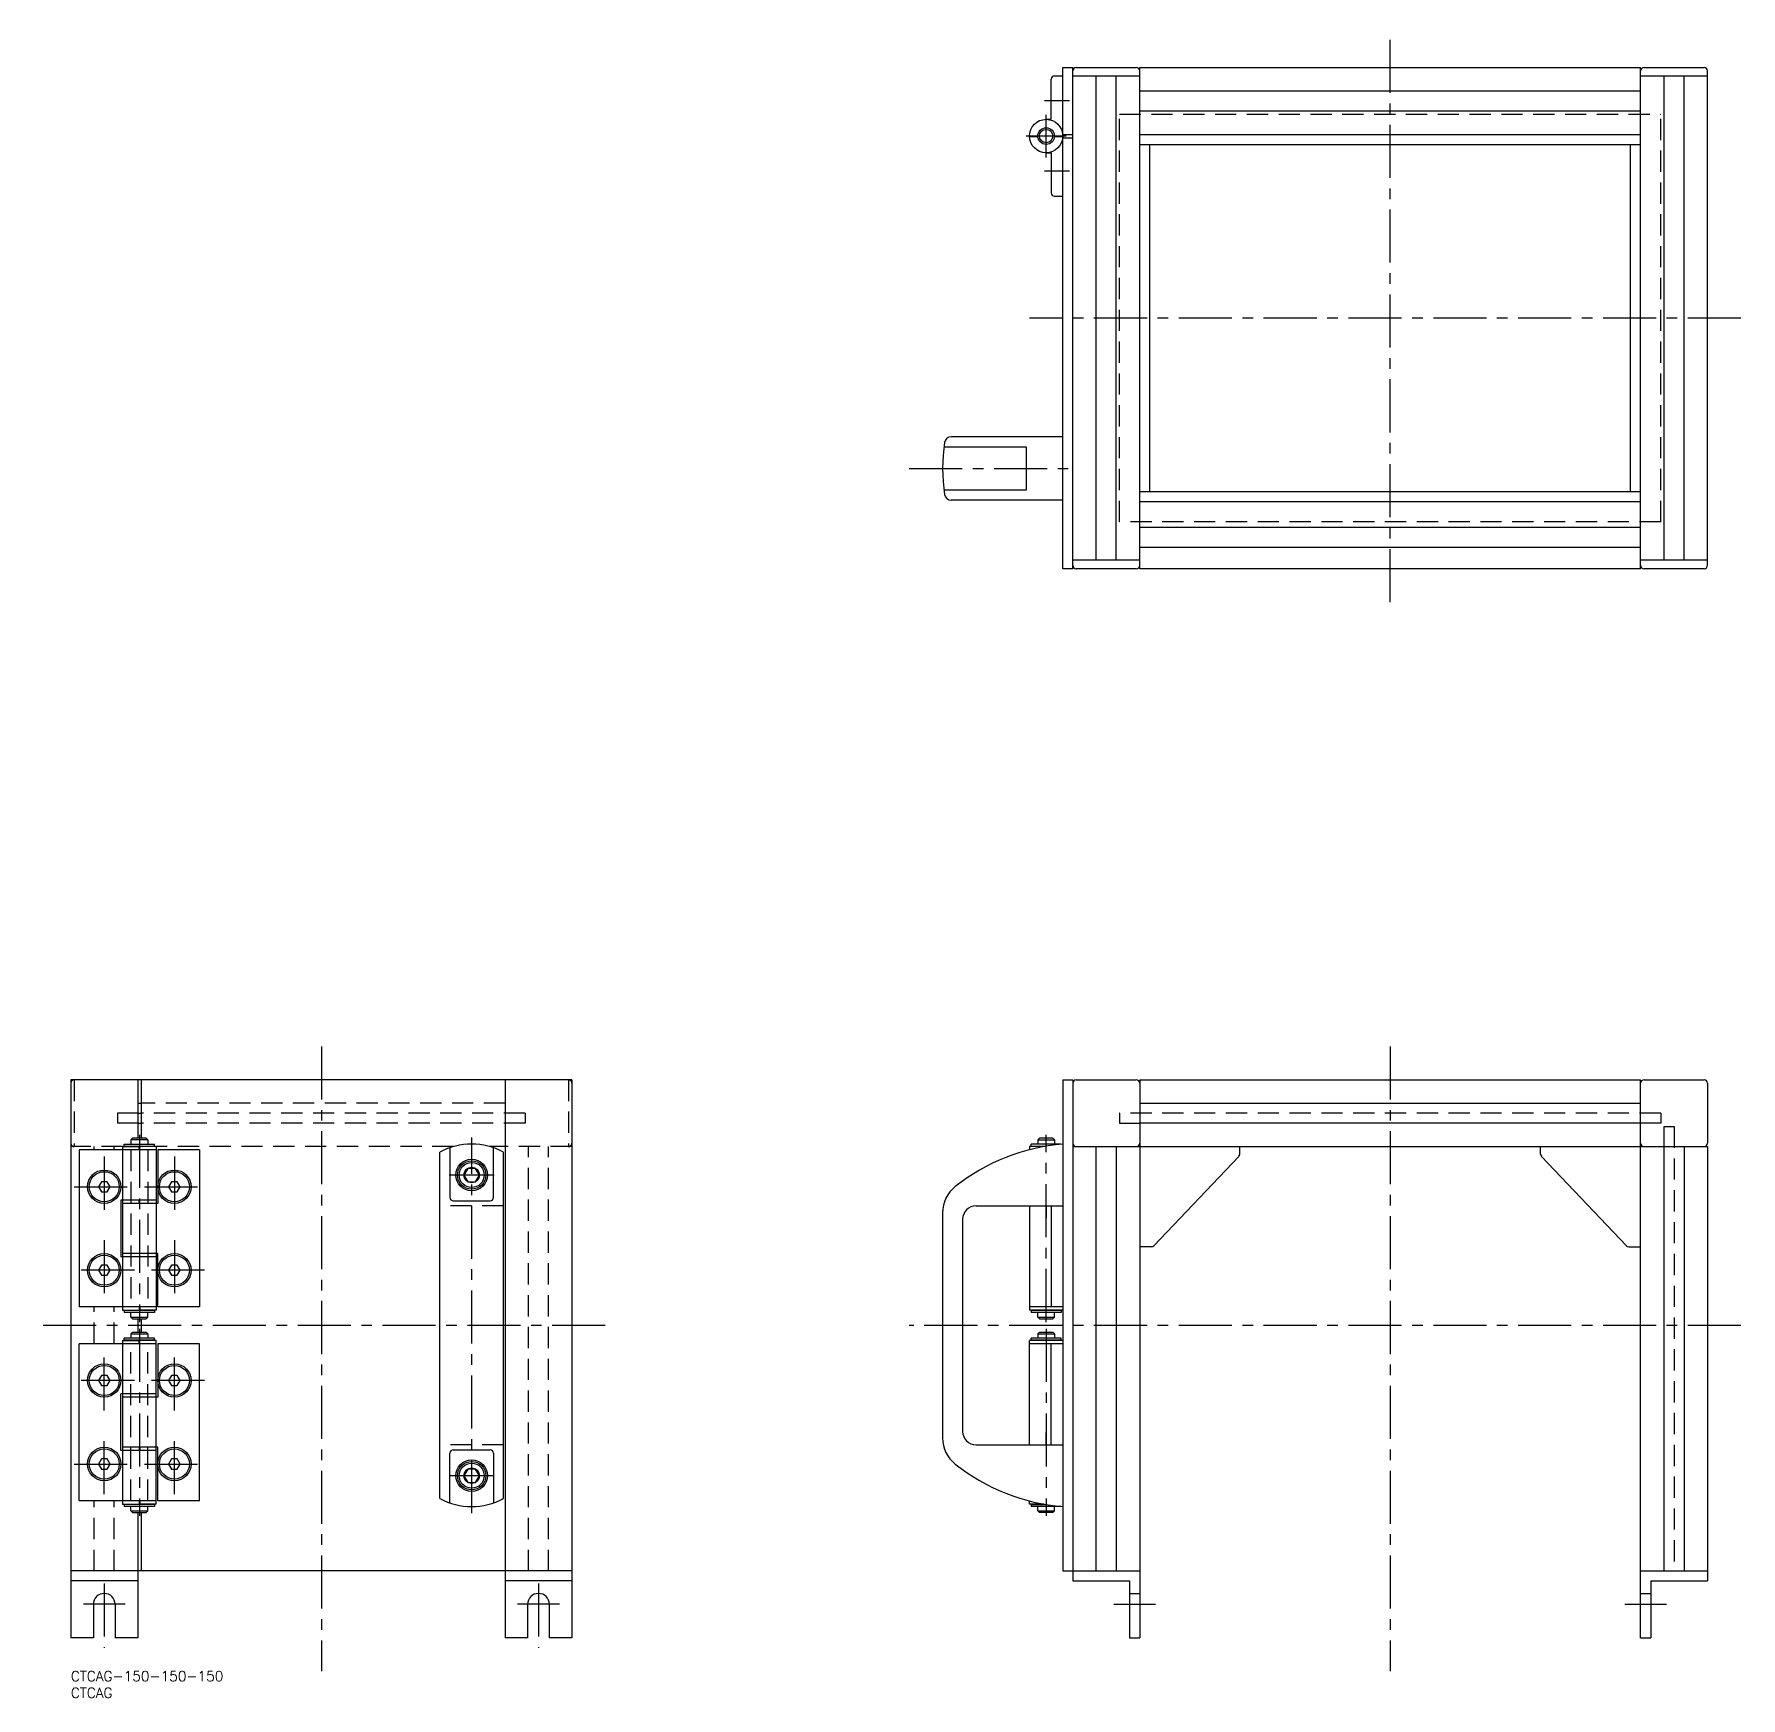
# Model space of a CAD drawing. Extents: x -11 to 500, y -8 to 490.
import ezdxf

# ---------------------------------------------------------------- set-up
doc = ezdxf.new("R2010")
doc.units = 0
doc.header["$LTSCALE"] = 0.5
doc.linetypes.add('CENTER', pattern=[50.8, 31.75, -6.35, 6.35, -6.35])
doc.linetypes.add('DASHED', pattern=[19.05, 12.7, -6.35])
for name, color, linetype in [('MSM_CENTER', 1, 'CENTER'), ('MSM_CONTINUOUS', 7, 'CONTINUOUS'), ('MSM_DASHED', 4, 'DASHED'), ('MSM_PART_NUMBER', 7, 'CONTINUOUS')]:
    doc.layers.add(name, color=color, linetype=linetype)
doc.styles.get("Standard").update_dxf_attribs({"font": 'txt.shx', "height": 5, "bigfont": 'bigfont.shx'})

# ---------------------------------------------------------------- blocks, each defined once
blk = doc.blocks.new('*U13')
at = {"layer": 'MSM_PART_NUMBER'}
blk.add_text('CTCAG-150-150-150', height=3, dxfattribs=at).set_placement((0, -3))
blk = doc.blocks.new('*U14')
at = {"layer": 'MSM_PART_NUMBER'}
blk.add_text('CTCAG', height=3, dxfattribs=at).set_placement((0, -8))

msp = doc.modelspace()

# ---------------------------------------------------------------- linework, layer by layer
at = {"layer": 'MSM_CENTER'}
for p, q in [((395, 320), (395, 490)), ((299, 470), (291.5, 470)), ((292, 453.11), (292, 465.89)), ((298, 459.5), (286, 459.5)), ((299, 449), (291.5, 449)), ((500, 405), (287, 405)), ((251, 360), (301, 360)), ((75, 187), (75, 0)), ((395, 187), (395, 0)), ((20.5, 160.5), (20.5, 104.5)), ((120, 47.25), (120, 159.75)), ((292, 104.5), (292, 160.5)), ((10, 154), (10, 136)), ((31, 154), (31, 136)), ((126.75, 148.5), (113.25, 148.5)), ((1, 145), (19, 145)), ((22, 145), (40, 145)), ((292, 139.25), (292, 135.62)), ((10, 129), (10, 111)), ((31, 129), (31, 111)), ((19, 120), (1, 120)), ((40, 120), (22, 120)), ((160, 103.5), (-11, 103.5)), ((20.5, 102.5), (20.5, 46.5)), ((500, 103.5), (251, 103.5)), ((292, 102.5), (292, 46.5)), ((10, 78), (10, 96)), ((31, 78), (31, 96)), ((19, 87), (1, 87)), ((40, 87), (22, 87)), ((10, 53), (10, 71)), ((31, 53), (31, 71)), ((292, 67.75), (292, 71.38)), ((1, 62), (19, 62)), ((22, 62), (40, 62)), ((126.75, 58.5), (113.25, 58.5)), ((10, 26.25), (10, 7)), ((140, 26.25), (140, 7)), ((16.25, 20), (3.75, 20)), ((146.25, 20), (133.75, 20)), ((312.25, 20), (324.75, 20)), ((465.25, 20), (477.75, 20))]:
    msp.add_line(p, q, dxfattribs=at)
at = {"layer": 'MSM_CONTINUOUS'}
for p, q in [((293.5, 464.5), (293.5, 476.5)), ((294.5, 477.5), (297, 477.5)), ((297, 480), (300, 480)), ((297, 330), (297, 480)), ((300, 330), (300, 480)), ((300, 477.5), (320, 477.5)), ((301, 480), (319, 480)), ((307, 332.5), (307, 477.5)), ((313, 332.5), (313, 477.5)), ((320, 330), (320, 480)), ((320, 480), (470, 480)), ((470, 330), (470, 480)), ((470, 477.5), (490, 477.5)), ((471, 480), (489, 480)), ((477, 332.5), (477, 477.5)), ((483, 332.5), (483, 477.5)), ((490, 331), (490, 479)), ((320, 473), (470, 473)), ((320, 467), (470, 467)), ((292, 464.5), (293.5, 464.5)), ((297, 460), (300, 460)), ((320, 460), (470, 460)), ((287, 459.6), (289.5, 459.6)), ((287, 459.4), (289.5, 459.4)), ((294.5, 459.6), (297, 459.6)), ((294.5, 459.4), (297, 459.4)), ((297, 459), (300, 459)), ((320, 457), (470, 457)), ((323, 353), (323, 457)), ((467, 353), (467, 457)), ((292, 454.5), (293.5, 454.5)), ((293.5, 454.5), (293.5, 442.5)), ((294.5, 441.5), (297, 441.5)), ((297, 369.5), (263.59, 369.5)), ((261.42, 366.5), (286, 366.5)), ((286, 366.5), (286, 353.5)), ((286, 353.5), (261.42, 353.5)), ((470, 353), (320, 353)), ((297, 350.5), (263.59, 350.5)), ((470, 350), (320, 350)), ((470, 342.32), (320, 342.32)), ((320, 332.5), (300, 332.5)), ((470, 336.32), (320, 336.32)), ((490, 332.5), (470, 332.5)), ((300, 330), (297, 330)), ((319, 330), (301, 330)), ((470, 330), (320, 330)), ((489, 330), (471, 330)), ((0, 177), (0, 10)), ((150, 177), (0, 177)), ((20, 177), (20, 159.5)), ((21, 177), (21, 159.5)), ((130, 177), (130, 30)), ((150, 177), (150, 10)), ((297, 177), (300, 177)), ((297, 177), (297, 30)), ((300, 177), (300, 27)), ((301, 177), (319, 177)), ((320, 177), (320, 10)), ((320, 177), (470, 177)), ((470, 10), (470, 177)), ((471, 177), (489, 177)), ((490, 176), (490, 158)), ((20, 170), (21, 170)), ((320, 170), (470, 170)), ((20, 167), (21, 167)), ((20, 164), (21, 164)), ((470, 164), (320, 164)), ((18.5, 159.5), (18, 159)), ((23, 159), (18, 159)), ((18, 159), (18, 157.7)), ((22.5, 159.5), (18.5, 159.5)), ((22.5, 159.5), (23, 159)), ((23, 159), (23, 157.7)), ((290, 159.5), (289.5, 159)), ((289.5, 159), (294.5, 159)), ((289.5, 159), (289.5, 157.7)), ((294, 159.5), (290, 159.5)), ((294, 159.5), (294.5, 159)), ((294.5, 159), (294.5, 157.7)), ((25.5, 156), (2.5, 156)), ((2.5, 156), (2.5, 109)), ((15.5, 157), (20.4, 157)), ((15.5, 157), (15.5, 108)), ((16, 157.7), (25, 157.7)), ((16, 157.1), (16, 157.7)), ((16, 157.1), (25, 157.1)), ((18, 157.1), (18, 157)), ((20, 157), (21, 157)), ((20.4, 156), (20.4, 157)), ((25.5, 157), (20.6, 157)), ((20.6, 156), (20.6, 157)), ((23, 157.1), (23, 157)), ((25, 157.1), (25, 157.7)), ((25.5, 157), (25.5, 108)), ((26, 156), (26, 140)), ((38.5, 156), (26, 156)), ((38.5, 156), (38.5, 109)), ((110.5, 51.65), (110.5, 155.35)), ((113.5, 156.66), (113.5, 141.75)), ((126.5, 141.75), (126.5, 156.66)), ((129.5, 51.65), (129.5, 155.35)), ((287, 157), (287, 156.05)), ((291.32, 157), (287, 157)), ((296.43, 157.7), (287.5, 157.7)), ((287.5, 157.1), (287.5, 157.7)), ((287.5, 157.1), (291.89, 157.1)), ((289.5, 157.1), (289.5, 157)), ((300, 157), (490, 157)), ((300, 156), (300, 27)), ((307, 30), (307, 157)), ((313, 157), (313, 30)), ((324.23, 127.31), (349.72, 154.09)), ((350, 154.79), (350, 157)), ((440, 154.79), (440, 157)), ((465.77, 127.31), (440.28, 154.09)), ((477, 30), (477, 157)), ((483, 157), (483, 30)), ((490, 157), (490, 27)), ((118.85, 150.5), (117.69, 148.5)), ((117.69, 148.5), (118.85, 146.5)), ((121.15, 150.5), (118.85, 150.5)), ((122.31, 148.5), (121.15, 150.5)), ((121.15, 146.5), (122.31, 148.5)), ((9.13, 146.5), (8.27, 145)), ((8.27, 145), (9.13, 143.5)), ((10.87, 146.5), (9.13, 146.5)), ((9.13, 143.5), (10.87, 143.5)), ((11.73, 145), (10.87, 146.5)), ((10.87, 143.5), (11.73, 145)), ((30.13, 146.5), (29.27, 145)), ((29.27, 145), (30.13, 143.5)), ((31.87, 146.5), (30.13, 146.5)), ((30.13, 143.5), (31.87, 143.5)), ((32.73, 145), (31.87, 146.5)), ((31.87, 143.5), (32.73, 145)), ((118.85, 146.5), (121.15, 146.5)), ((25.5, 141), (15, 141)), ((15, 141), (15, 124)), ((26, 140), (15.5, 140)), ((20.4, 140), (20.4, 141)), ((20.6, 140), (20.6, 141)), ((114.5, 140.75), (125.5, 140.75)), ((271, 139.25), (297, 139.25)), ((287, 139.25), (287, 108)), ((293.5, 139.25), (293.5, 109)), ((261, 137.19), (261, 69.81)), ((267, 135.25), (267, 71.75)), ((25.5, 124), (15, 124)), ((26, 125), (15.5, 125)), ((26, 109), (26, 125)), ((323.5, 127), (320, 127)), ((466.5, 127), (470, 127)), ((9.13, 121.5), (8.27, 120)), ((8.27, 120), (9.13, 118.5)), ((10.87, 121.5), (9.13, 121.5)), ((9.13, 118.5), (10.87, 118.5)), ((11.73, 120), (10.87, 121.5)), ((10.87, 118.5), (11.73, 120)), ((30.13, 121.5), (29.27, 120)), ((29.27, 120), (30.13, 118.5)), ((31.87, 121.5), (30.13, 121.5)), ((30.13, 118.5), (31.87, 118.5)), ((32.73, 120), (31.87, 121.5)), ((31.87, 118.5), (32.73, 120)), ((25.5, 109), (2.5, 109)), ((15.5, 108), (20.4, 108)), ((25, 107.9), (16, 107.9)), ((16, 107.9), (16, 107.3)), ((18, 107.9), (18, 108)), ((20.4, 109), (20.4, 108)), ((20.6, 109), (20.6, 108)), ((25.5, 108), (20.6, 108)), ((23, 107.9), (23, 108)), ((25, 107.9), (25, 107.3)), ((38.5, 109), (26, 109)), ((297, 109), (287, 109)), ((297, 109), (287, 109)), ((297, 108), (287, 108)), ((296.5, 107.9), (287.5, 107.9)), ((287.5, 107.9), (287.5, 107.3)), ((289.5, 107.9), (289.5, 108)), ((294.5, 107.9), (294.5, 108)), ((296.5, 107.9), (296.5, 107.3)), ((25, 107.3), (16, 107.3)), ((18, 106), (18, 107.3)), ((18, 106), (23, 106)), ((18.5, 105.5), (18, 106)), ((18.5, 105.5), (22.5, 105.5)), ((20, 105.5), (20, 101.5)), ((21, 105.5), (21, 101.5)), ((22.5, 105.5), (23, 106)), ((23, 106), (23, 107.3)), ((296.5, 107.3), (287.5, 107.3)), ((289.5, 106), (289.5, 107.3)), ((289.5, 106), (294.5, 106)), ((290, 105.5), (289.5, 106)), ((290, 105.5), (294, 105.5)), ((294, 105.5), (294.5, 106)), ((294.5, 106), (294.5, 107.3)), ((25.5, 98), (2.5, 98)), ((2.5, 51), (2.5, 98)), ((15.5, 99), (20.4, 99)), ((15.5, 99), (15.5, 50)), ((25, 99.7), (16, 99.7)), ((16, 99.1), (16, 99.7)), ((25, 99.1), (16, 99.1)), ((18.5, 101.5), (18, 101)), ((18, 101), (23, 101)), ((18, 101), (18, 99.7)), ((18, 99.1), (18, 99)), ((18.5, 101.5), (22.5, 101.5)), ((20.4, 98), (20.4, 99)), ((25.5, 99), (20.6, 99)), ((20.6, 98), (20.6, 99)), ((22.5, 101.5), (23, 101)), ((23, 101), (23, 99.7)), ((23, 99.1), (23, 99)), ((25, 99.1), (25, 99.7)), ((25.5, 50), (25.5, 99)), ((26, 98), (26, 82)), ((38.5, 98), (26, 98)), ((38.5, 51), (38.5, 98)), ((287, 67.75), (287, 99)), ((297, 99), (287, 99)), ((297, 98), (287, 98)), ((297, 98), (287, 98)), ((296.5, 99.7), (287.5, 99.7)), ((287.5, 99.1), (287.5, 99.7)), ((296.5, 99.1), (287.5, 99.1)), ((290, 101.5), (289.5, 101)), ((289.5, 101), (294.5, 101)), ((289.5, 101), (289.5, 99.7)), ((289.5, 99.1), (289.5, 99)), ((290, 101.5), (294, 101.5)), ((293.5, 67.75), (293.5, 98)), ((294, 101.5), (294.5, 101)), ((294.5, 101), (294.5, 99.7)), ((294.5, 99.1), (294.5, 99)), ((296.5, 99.1), (296.5, 99.7)), ((9.13, 88.5), (8.27, 87)), ((8.27, 87), (9.13, 85.5)), ((10.87, 88.5), (9.13, 88.5)), ((11.73, 87), (10.87, 88.5)), ((10.87, 85.5), (11.73, 87)), ((30.13, 88.5), (29.27, 87)), ((29.27, 87), (30.13, 85.5)), ((31.87, 88.5), (30.13, 88.5)), ((32.73, 87), (31.87, 88.5)), ((31.87, 85.5), (32.73, 87)), ((9.13, 85.5), (10.87, 85.5)), ((25.5, 83), (15, 83)), ((15, 66), (15, 83)), ((26, 82), (15.5, 82)), ((30.13, 85.5), (31.87, 85.5)), ((26, 67), (15.5, 67)), ((20.4, 67), (20.4, 66)), ((20.6, 67), (20.6, 66)), ((26, 51), (26, 67)), ((271, 67.75), (297, 67.75)), ((9.13, 63.5), (8.27, 62)), ((8.27, 62), (9.13, 60.5)), ((10.87, 63.5), (9.13, 63.5)), ((11.73, 62), (10.87, 63.5)), ((10.87, 60.5), (11.73, 62)), ((25.5, 66), (15, 66)), ((30.13, 63.5), (29.27, 62)), ((29.27, 62), (30.13, 60.5)), ((31.87, 63.5), (30.13, 63.5)), ((32.73, 62), (31.87, 63.5)), ((31.87, 60.5), (32.73, 62)), ((113.5, 50.34), (113.5, 65.25)), ((114.5, 66.25), (125.5, 66.25)), ((126.5, 65.25), (126.5, 50.34)), ((9.13, 60.5), (10.87, 60.5)), ((30.13, 60.5), (31.87, 60.5)), ((118.85, 60.5), (117.69, 58.5)), ((117.69, 58.5), (118.85, 56.5)), ((121.15, 60.5), (118.85, 60.5)), ((118.85, 56.5), (121.15, 56.5)), ((122.31, 58.5), (121.15, 60.5)), ((121.15, 56.5), (122.31, 58.5)), ((25.5, 51), (2.5, 51)), ((15.5, 50), (20.4, 50)), ((25, 49.9), (16, 49.9)), ((16, 49.9), (16, 49.3)), ((25, 49.3), (16, 49.3)), ((18, 49.9), (18, 50)), ((18, 48), (18, 49.3)), ((18, 48), (23, 48)), ((18.5, 47.5), (18, 48)), ((18.5, 47.5), (22.5, 47.5)), ((20, 47.5), (20, 30)), ((20.4, 51), (20.4, 50)), ((20.6, 51), (20.6, 50)), ((25.5, 50), (20.6, 50)), ((21, 47.5), (21, 30)), ((22.5, 47.5), (23, 48)), ((23, 49.9), (23, 50)), ((23, 48), (23, 49.3)), ((25, 49.9), (25, 49.3)), ((38.5, 51), (26, 51)), ((287, 50), (287, 50.95)), ((291.32, 50), (287, 50)), ((287.5, 49.9), (287.5, 49.3)), ((287.5, 49.9), (291.89, 49.9)), ((296.43, 49.3), (287.5, 49.3)), ((289.5, 49.9), (289.5, 50)), ((289.5, 48), (289.5, 49.3)), ((289.5, 48), (294.5, 48)), ((290, 47.5), (289.5, 48)), ((294, 47.5), (290, 47.5)), ((294, 47.5), (294.5, 48)), ((294.5, 48), (294.5, 49.3)), ((150, 30), (0, 30)), ((20, 27), (0, 27)), ((20, 30), (20, 10)), ((130, 30), (130, 10)), ((150, 27), (130, 27)), ((297, 30), (320, 30)), ((300, 27), (317, 27)), ((317, 27), (317, 10)), ((470, 30), (490, 30)), ((473, 27), (490, 27)), ((473, 27), (473, 10)), ((473, 27), (490, 27)), ((6.75, 20), (6.75, 10)), ((13.25, 20), (13.25, 10)), ((136.75, 20), (136.75, 10)), ((143.25, 20), (143.25, 10)), ((6.75, 10), (0, 10)), ((20, 10), (13.25, 10)), ((136.75, 10), (130, 10)), ((150, 10), (143.25, 10)), ((317, 10), (320, 10)), ((470, 10), (473, 10))]:
    msp.add_line(p, q, dxfattribs=at)
for centre, radius in [((292, 459.5), 5), ((292, 459.5), 2.5), ((292, 459.5), 2), ((10, 145), 5), ((10, 145), 4.5), ((31, 145), 5), ((31, 145), 4.5), ((120, 148.5), 4.75), ((120, 148.5), 4.25), ((120, 148.5), 3.75), ((120, 148.5), 2.31), ((10, 120), 5), ((10, 120), 4.5), ((31, 120), 5), ((31, 120), 4.5), ((10, 87), 5), ((31, 87), 5), ((10, 87), 4.5), ((31, 87), 4.5), ((10, 62), 5), ((10, 62), 4.5), ((31, 62), 5), ((31, 62), 4.5), ((120, 58.5), 4.75), ((120, 58.5), 4.25), ((120, 58.5), 3.75), ((120, 58.5), 2.31)]:
    msp.add_circle(centre, radius, dxfattribs=at)
for centre, radius, start, end in [((294.5, 476.5), 1, 89.9999, 179.9999), ((301, 479), 1, 90, 180), ((319, 479), 1, 0, 90), ((471, 479), 1, 90, 180), ((489, 479), 1, 0, 90), ((294.5, 442.5), 1, 179.9999, 269.9999), ((263.59, 367.5), 2, 90, 171.0107), ((311, 360), 50, 171.0107, 188.9893), ((263.59, 352.5), 2, 188.9893, 270), ((301, 331), 1, 180, 270), ((319, 331), 1, 270, 0), ((471, 331), 1, 180, 270), ((489, 331), 1, 270, 0), ((301, 176), 1, 90, 180), ((319, 176), 1, 0, 90), ((471, 176), 1, 90, 180), ((489, 176), 1, 0, 90), ((120, 137.75), 20, 61.6406, 118.3594), ((302, 97.96), 60, 94.7802, 128.3161), ((301, 158), 1, 180, 270), ((319, 158), 1, 270, 0), ((349, 154.79), 1, 316.2691, 0), ((441, 154.79), 1, 180, 223.7309), ((471, 158), 1, 180, 270), ((489, 158), 1, 270, 0), ((271, 137.19), 10, 128.3161, 180), ((114.5, 141.75), 1, 180, 270), ((125.5, 141.75), 1, 270, 0), ((271, 135.25), 4, 90, 180), ((323.5, 128), 1, 270, 316.5706), ((466.5, 128), 1, 223.4294, 270), ((271, 71.75), 4, 180, 270), ((271, 69.81), 10, 180, 231.6839), ((114.5, 65.25), 1, 90, 180), ((125.5, 65.25), 1, 360, 90), ((302, 109.04), 60, 231.6839, 265.2198), ((120, 69.25), 20, 241.6406, 298.3594), ((10, 20), 3.25, 0, 180), ((140, 20), 3.25, 0, 180)]:
    msp.add_arc(centre, radius, start, end, dxfattribs=at)
at = {"layer": 'MSM_DASHED'}
for p, q in [((314, 466), (476, 466)), ((314, 344), (314, 466)), ((476, 344), (476, 466)), ((476, 344), (314, 344)), ((1, 177), (1, 157)), ((149, 177), (149, 157)), ((130, 170), (21, 170)), ((14, 167), (14, 164)), ((20, 167), (14, 167)), ((20, 164), (14, 164)), ((136, 167), (21, 167)), ((136, 164), (21, 164)), ((136, 167), (136, 164)), ((476, 167), (314, 167)), ((314, 167), (314, 164)), ((314, 164), (320, 164)), ((476, 164), (470, 164)), ((476, 167), (476, 164)), ((477, 163), (480, 163)), ((477, 157), (477, 163)), ((480, 163), (480, 30)), ((15.5, 157), (0, 157)), ((7, 156), (7, 157)), ((13, 156), (13, 157)), ((18, 156), (18, 109)), ((23, 156), (23, 109)), ((114.57, 157), (25.5, 157)), ((150, 157), (125.43, 157)), ((137, 30), (137, 157)), ((143, 30), (143, 157)), ((129.5, 139.25), (110.5, 139.25)), ((7, 98), (7, 109)), ((13, 98), (13, 109)), ((18, 51), (18, 98)), ((23, 51), (23, 98)), ((129.5, 67.75), (110.5, 67.75)), ((7, 30), (7, 51)), ((13, 30), (13, 51)), ((317, 23.25), (320, 23.25)), ((470, 23.25), (473, 23.25))]:
    msp.add_line(p, q, dxfattribs=at)
for centre, start, end in [((1, 176), 90, 180), ((149, 176), 0, 90), ((1, 158), 180, 270), ((149, 158), 270, 0)]:
    msp.add_arc(centre, 1, start, end, dxfattribs=at)

# ---------------------------------------------------------------- block references
at = {"layer": 'MSM_CONTINUOUS'}
for name in ['*U13', '*U14']:
    msp.add_blockref(name, (0, 0), dxfattribs=at)

doc.saveas('drawing.dxf')
